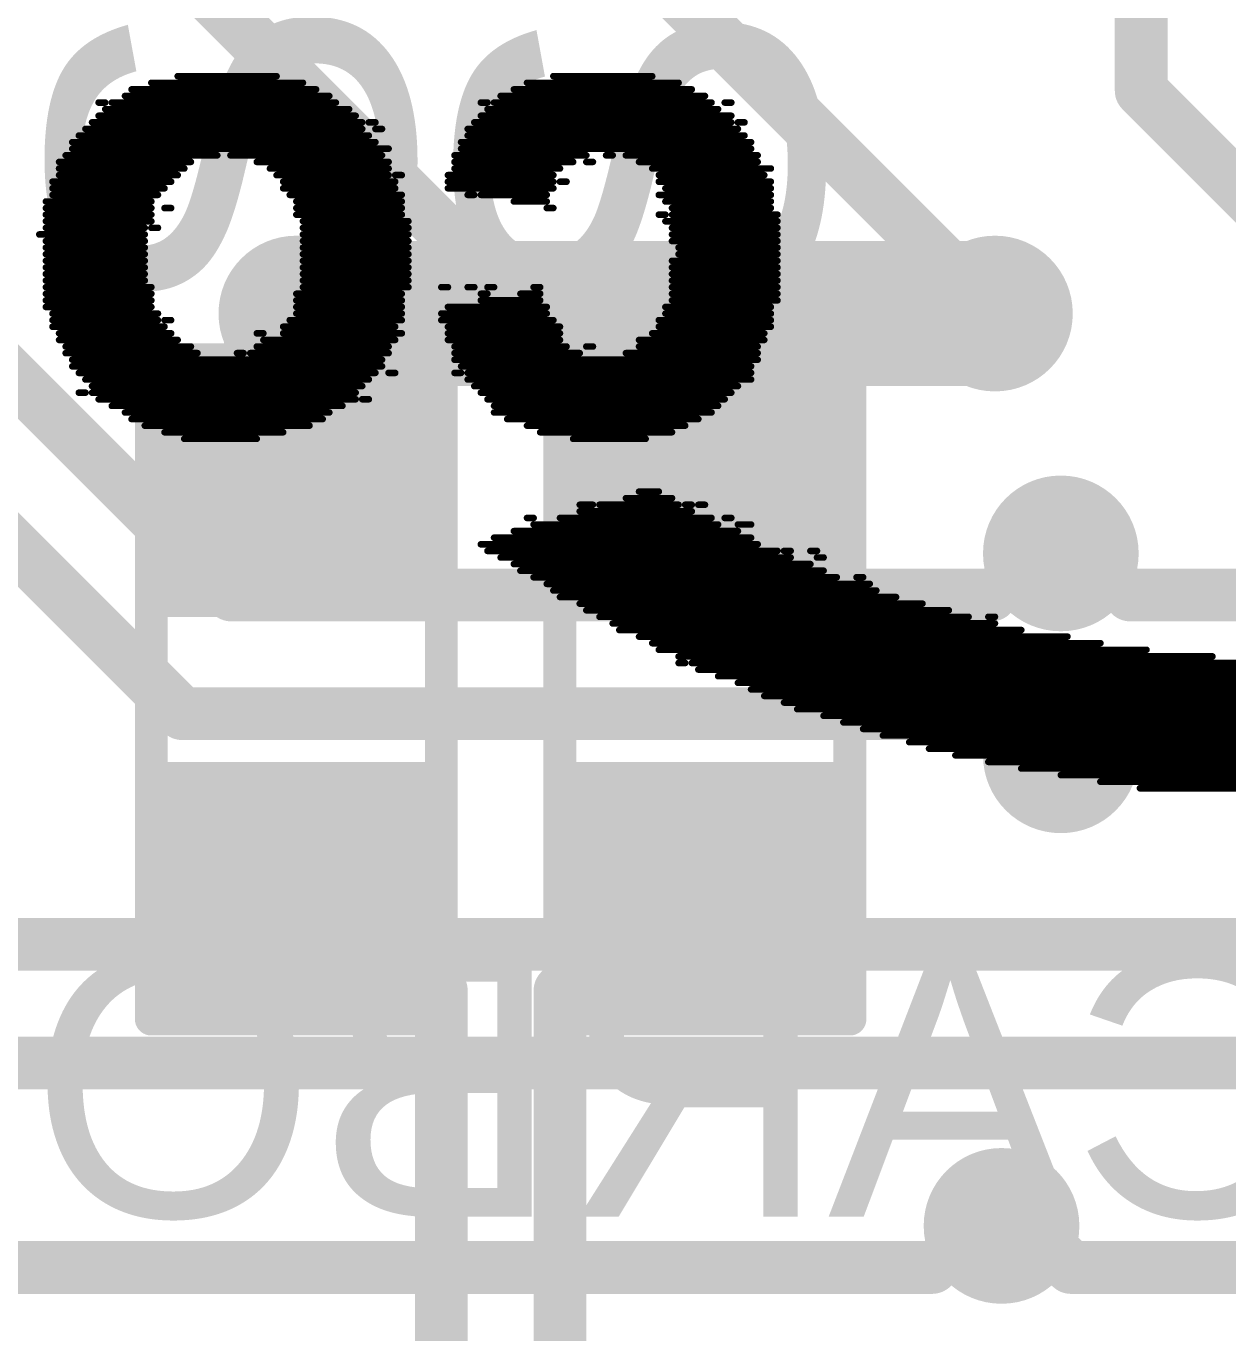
# Model space of a CAD drawing. Header units: millimetres. Extents: x -0.71 to 2.98, y -0.65 to 2.9.
# Drawn here: x 1.103 to 1.2853, y 0.9544 to 1.1526 of the extents above; entities that cross this region are included whole.
import ezdxf

# ---------------------------------------------------------------- set-up
doc = ezdxf.new("R2010")
doc.units = ezdxf.units.MM
doc.header["$MEASUREMENT"] = 0
for name, color, linetype in [('BottomLayer', 5, 'Continuous'), ('BottomOverlay', 54, 'Continuous'), ('BottomSolder', 6, 'Continuous'), ('Mechanical2', 216, 'Continuous'), ('TopLayer', 1, 'Continuous'), ('TopOverlay', 2, 'Continuous'), ('TopPaste', 8, 'Continuous'), ('TopSolder', 216, 'Continuous'), ('ViaHoleLayer', 16, 'Continuous')]:
    doc.layers.add(name, color=color, linetype=linetype)
doc.styles.add('Arial', font='', dxfattribs={"height": 0.2})
doc.styles.get('Arial').set_extended_font_data('Arial')

# ---------------------------------------------------------------- blocks, each defined once
blk = doc.blocks.new('SOLDER_BRIDGE_194')
at = {"layer": 'TopLayer'}
for points in [[(-0.045, -0.0175), (-0.045, 0.0175), (-0.015, 0.0175), (-0.015, -0.0175)], [(0.015, -0.0175), (0.015, 0.0175), (0.045, 0.0175), (0.045, -0.0175)]]:
    blk.add_hatch(color=1, dxfattribs=at).paths.add_polyline_path(points)
at = {"layer": 'TopPaste'}
for points in [[(-0.045, -0.0175), (-0.045, 0.0175), (-0.015, 0.0175), (-0.015, -0.0175)], [(0.015, -0.0175), (0.015, 0.0175), (0.045, 0.0175), (0.045, -0.0175)]]:
    blk.add_hatch(color=8, dxfattribs=at).paths.add_polyline_path(points)
at = {"layer": 'TopSolder'}
for points in [[(-0.049, -0.0215), (-0.049, 0.0215), (-0.011, 0.0215), (-0.011, -0.0215)], [(0.011, -0.0215), (0.011, 0.0215), (0.049, 0.0215), (0.049, -0.0215)]]:
    blk.add_hatch(color=216, dxfattribs=at).paths.add_polyline_path(points)
at = {"layer": 'TopOverlay', "const_width": 0.005}
for points in [[(-0.05, 0.022), (-0.05, -0.022)], [(-0.05, 0.022), (0.05, 0.022)], [(0.05, 0.022), (0.05, -0.022)], [(-0.05, -0.022), (0.05, -0.022)]]:
    blk.add_lwpolyline(points, dxfattribs=at)
at = {"layer": 'TopOverlay', "const_width": 0.0025}
for points in [[(-0.05125, 0.022, 1), (-0.04875, 0.022, 1)], [(-0.05125, 0.022, 1), (-0.04875, 0.022, 1)], [(0.04875, 0.022, 1), (0.05125, 0.022, 1)], [(0.04875, 0.022, 1), (0.05125, 0.022, 1)], [(-0.05125, -0.022, 1), (-0.04875, -0.022, 1)], [(-0.05125, -0.022, 1), (-0.04875, -0.022, 1)], [(0.04875, -0.022, 1), (0.05125, -0.022, 1)], [(0.04875, -0.022, 1), (0.05125, -0.022, 1)]]:
    blk.add_lwpolyline(points, format="xyb", close=True, dxfattribs=at)
blk = doc.blocks.new('SOLDER_BRIDGE_275')
at = {"layer": 'TopLayer'}
for points in [[(-0.045, -0.0175), (-0.045, 0.0175), (-0.015, 0.0175), (-0.015, -0.0175)], [(0.015, -0.0175), (0.015, 0.0175), (0.045, 0.0175), (0.045, -0.0175)]]:
    blk.add_hatch(color=1, dxfattribs=at).paths.add_polyline_path(points)
at = {"layer": 'TopPaste'}
for points in [[(-0.045, -0.0175), (-0.045, 0.0175), (-0.015, 0.0175), (-0.015, -0.0175)], [(0.015, -0.0175), (0.015, 0.0175), (0.045, 0.0175), (0.045, -0.0175)]]:
    blk.add_hatch(color=8, dxfattribs=at).paths.add_polyline_path(points)
at = {"layer": 'TopSolder'}
for points in [[(-0.049, -0.0215), (-0.049, 0.0215), (-0.011, 0.0215), (-0.011, -0.0215)], [(0.011, -0.0215), (0.011, 0.0215), (0.049, 0.0215), (0.049, -0.0215)]]:
    blk.add_hatch(color=216, dxfattribs=at).paths.add_polyline_path(points)
at = {"layer": 'TopOverlay', "const_width": 0.005}
for points in [[(-0.05, 0.022), (-0.05, -0.022)], [(-0.05, 0.022), (0.05, 0.022)], [(0.05, 0.022), (0.05, -0.022)], [(-0.05, -0.022), (0.05, -0.022)]]:
    blk.add_lwpolyline(points, dxfattribs=at)
at = {"layer": 'TopOverlay', "const_width": 0.0025}
for points in [[(-0.05125, 0.022, 1), (-0.04875, 0.022, 1)], [(-0.05125, 0.022, 1), (-0.04875, 0.022, 1)], [(0.04875, 0.022, 1), (0.05125, 0.022, 1)], [(0.04875, 0.022, 1), (0.05125, 0.022, 1)], [(-0.05125, -0.022, 1), (-0.04875, -0.022, 1)], [(-0.05125, -0.022, 1), (-0.04875, -0.022, 1)], [(0.04875, -0.022, 1), (0.05125, -0.022, 1)], [(0.04875, -0.022, 1), (0.05125, -0.022, 1)]]:
    blk.add_lwpolyline(points, format="xyb", close=True, dxfattribs=at)

msp = doc.modelspace()

# ---------------------------------------------------------------- hatches: boundary and pattern name
at = {"layer": 'BottomLayer'}
h = msp.add_hatch(color=5, dxfattribs=at)
edge = h.paths.add_edge_path()
edge.add_arc((1.144, 1.109), 0.01181, 0, 360)
h = msp.add_hatch(color=5, dxfattribs=at)
edge = h.paths.add_edge_path()
edge.add_arc((1.25, 1.109), 0.01181, 0, 360)
h = msp.add_hatch(color=5, dxfattribs=at)
edge = h.paths.add_edge_path()
edge.add_arc((1.26, 1.07262), 0.01181, 0, 360)
h = msp.add_hatch(color=5, dxfattribs=at)
edge = h.paths.add_edge_path()
edge.add_arc((1.26, 1.042), 0.01181, 0, 360)
h = msp.add_hatch(color=5, dxfattribs=at)
edge = h.paths.add_edge_path()
edge.add_arc((1.251, 0.97062), 0.01181, 0, 360)
at = {"layer": 'BottomSolder'}
h = msp.add_hatch(color=6, dxfattribs=at)
edge = h.paths.add_edge_path()
edge.add_arc((1.144, 1.109), 0.00791, 0, 360)
h = msp.add_hatch(color=6, dxfattribs=at)
edge = h.paths.add_edge_path()
edge.add_arc((1.25, 1.109), 0.00791, 0, 360)
h = msp.add_hatch(color=6, dxfattribs=at)
edge = h.paths.add_edge_path()
edge.add_arc((1.26, 1.07262), 0.00791, 0, 360)
h = msp.add_hatch(color=6, dxfattribs=at)
edge = h.paths.add_edge_path()
edge.add_arc((1.26, 1.042), 0.00791, 0, 360)
h = msp.add_hatch(color=6, dxfattribs=at)
edge = h.paths.add_edge_path()
edge.add_arc((1.251, 0.97062), 0.00791, 0, 360)
at = {"layer": 'TopLayer'}
h = msp.add_hatch(color=1, dxfattribs=at)
edge = h.paths.add_edge_path()
edge.add_arc((1.144, 1.109), 0.01181, 0, 360)
h = msp.add_hatch(color=1, dxfattribs=at)
edge = h.paths.add_edge_path()
edge.add_arc((1.25, 1.109), 0.01181, 0, 360)
h = msp.add_hatch(color=1, dxfattribs=at)
edge = h.paths.add_edge_path()
edge.add_arc((1.26, 1.07262), 0.01181, 0, 360)
h = msp.add_hatch(color=1, dxfattribs=at)
edge = h.paths.add_edge_path()
edge.add_arc((1.26, 1.042), 0.01181, 0, 360)
h = msp.add_hatch(color=1, dxfattribs=at)
edge = h.paths.add_edge_path()
edge.add_arc((1.251, 0.97062), 0.01181, 0, 360)
at = {"layer": 'TopSolder'}
h = msp.add_hatch(color=216, dxfattribs=at)
edge = h.paths.add_edge_path()
edge.add_arc((1.144, 1.109), 0.00791, 0, 360)
h = msp.add_hatch(color=216, dxfattribs=at)
edge = h.paths.add_edge_path()
edge.add_arc((1.25, 1.109), 0.00791, 0, 360)
h = msp.add_hatch(color=216, dxfattribs=at)
edge = h.paths.add_edge_path()
edge.add_arc((1.26, 1.07262), 0.00791, 0, 360)
h = msp.add_hatch(color=216, dxfattribs=at)
edge = h.paths.add_edge_path()
edge.add_arc((1.26, 1.042), 0.00791, 0, 360)
h = msp.add_hatch(color=216, dxfattribs=at)
edge = h.paths.add_edge_path()
edge.add_arc((1.251, 0.97062), 0.00791, 0, 360)
at = {"layer": 'ViaHoleLayer'}
h = msp.add_hatch(color=16, dxfattribs=at)
edge = h.paths.add_edge_path()
edge.add_arc((1.144, 1.109), 0.00591, 0, 360)
h = msp.add_hatch(color=16, dxfattribs=at)
edge = h.paths.add_edge_path()
edge.add_arc((1.25, 1.109), 0.00591, 0, 360)
h = msp.add_hatch(color=16, dxfattribs=at)
edge = h.paths.add_edge_path()
edge.add_arc((1.26, 1.07262), 0.00591, 0, 360)
h = msp.add_hatch(color=16, dxfattribs=at)
edge = h.paths.add_edge_path()
edge.add_arc((1.26, 1.042), 0.00591, 0, 360)
h = msp.add_hatch(color=16, dxfattribs=at)
edge = h.paths.add_edge_path()
edge.add_arc((1.251, 0.97062), 0.00591, 0, 360)

# ---------------------------------------------------------------- linework, layer by layer
at = {"layer": 'BottomLayer'}
for points, const_width in [([(1.00477, 1.19569), (1.13414, 1.06631)], 0.008), ([(0.99731, 1.17769), (1.12669, 1.04831)], 0.008), ([(1.144, 1.109), (1.25, 1.109)], 0.022), ([(1.13414, 1.06631), (1.24946, 1.06631)], 0.008), ([(1.12669, 1.04831), (1.24946, 1.04831)], 0.008), ([(0.89533, 1.01331), (1.30146, 1.01331)], 0.008), ([(0.90279, 0.99531), (1.30146, 0.99531)], 0.008), ([(0.96102, 0.96431), (1.24046, 0.96431)], 0.008)]:
    msp.add_lwpolyline(points, dxfattribs=dict(at, const_width=const_width))
for points, const_width in [([(1.1385, 1.109, 1), (1.1495, 1.109, 1)], 0.011), ([(1.2445, 1.109, 1), (1.2555, 1.109, 1)], 0.011), ([(1.13214, 1.06631, 1), (1.13614, 1.06631, 1)], 0.004), ([(1.13214, 1.06631, 1), (1.13614, 1.06631, 1)], 0.004), ([(1.24746, 1.06631, 1), (1.25146, 1.06631, 1)], 0.004), ([(1.12469, 1.04831, 1), (1.12869, 1.04831, 1)], 0.004), ([(1.12469, 1.04831, 1), (1.12869, 1.04831, 1)], 0.004), ([(1.24746, 1.04831, 1), (1.25146, 1.04831, 1)], 0.004), ([(1.23846, 0.96431, 1), (1.24246, 0.96431, 1)], 0.004)]:
    msp.add_lwpolyline(points, format="xyb", close=True, dxfattribs=dict(at, const_width=const_width))
at = {"layer": 'BottomOverlay', "const_width": 0.001}
for points in [[(1.122, 1.144), (1.145, 1.144)], [(1.126, 1.145), (1.141, 1.145)], [(1.179, 1.144), (1.202, 1.144)], [(1.183, 1.145), (1.198, 1.145)], [(1.118, 1.142), (1.149, 1.142)], [(1.119, 1.143), (1.147, 1.143)], [(1.175, 1.142), (1.206, 1.142)], [(1.177, 1.143), (1.204, 1.143)], [(1.114, 1.141), (1.115, 1.141)], [(1.115, 1.14), (1.152, 1.14)], [(1.116, 1.141), (1.15, 1.141)], [(1.172, 1.141), (1.173, 1.141)], [(1.173, 1.14), (1.208, 1.14)], [(1.174, 1.141), (1.207, 1.141)], [(1.209, 1.141), (1.21, 1.141)], [(1.113, 1.138), (1.154, 1.138)], [(1.114, 1.139), (1.153, 1.139)], [(1.155, 1.138), (1.156, 1.138)], [(1.171, 1.138), (1.21, 1.138)], [(1.172, 1.139), (1.21, 1.139)], [(1.211, 1.138), (1.212, 1.138)], [(1.111, 1.136), (1.155, 1.136)], [(1.112, 1.137), (1.154, 1.137)], [(1.156, 1.137), (1.157, 1.137)], [(1.17, 1.137), (1.211, 1.137)], [(1.17, 1.136), (1.212, 1.136)], [(1.11, 1.135), (1.156, 1.135)], [(1.11, 1.134), (1.158, 1.134)], [(1.169, 1.135), (1.213, 1.135)], [(1.169, 1.134), (1.213, 1.134)], [(1.108, 1.132), (1.128, 1.132)], [(1.109, 1.133), (1.132, 1.133)], [(1.134, 1.133), (1.157, 1.133)], [(1.138, 1.132), (1.158, 1.132)], [(1.168, 1.133), (1.188, 1.133)], [(1.168, 1.132), (1.186, 1.132)], [(1.188, 1.132), (1.189, 1.132)], [(1.191, 1.133), (1.192, 1.133)], [(1.194, 1.133), (1.214, 1.133)], [(1.196, 1.132), (1.214, 1.132)], [(1.108, 1.131), (1.127, 1.131)], [(1.108, 1.13), (1.126, 1.13)], [(1.14, 1.131), (1.158, 1.131)], [(1.141, 1.13), (1.158, 1.13)], [(1.159, 1.13), (1.16, 1.13)], [(1.167, 1.13), (1.183, 1.13)], [(1.168, 1.131), (1.184, 1.131)], [(1.198, 1.131), (1.216, 1.131)], [(1.199, 1.13), (1.215, 1.13)], [(1.107, 1.129), (1.125, 1.129)], [(1.107, 1.128), (1.124, 1.128)], [(1.142, 1.129), (1.159, 1.129)], [(1.142, 1.128), (1.159, 1.128)], [(1.167, 1.129), (1.183, 1.129)], [(1.167, 1.128), (1.183, 1.128)], [(1.184, 1.129), (1.185, 1.129)], [(1.199, 1.129), (1.216, 1.129)], [(1.2, 1.128), (1.216, 1.128)], [(1.106, 1.126), (1.122, 1.126)], [(1.107, 1.127), (1.123, 1.127)], [(1.143, 1.127), (1.16, 1.127)], [(1.144, 1.126), (1.16, 1.126)], [(1.17, 1.127), (1.171, 1.127)], [(1.172, 1.127), (1.182, 1.127)], [(1.177, 1.126), (1.182, 1.126)], [(1.199, 1.127), (1.216, 1.127)], [(1.2, 1.126), (1.216, 1.126)], [(1.106, 1.125), (1.122, 1.125)], [(1.106, 1.124), (1.122, 1.124)], [(1.124, 1.125), (1.125, 1.125)], [(1.144, 1.125), (1.16, 1.125)], [(1.144, 1.124), (1.16, 1.124)], [(1.182, 1.125), (1.183, 1.125)], [(1.199, 1.124), (1.2, 1.124)], [(1.201, 1.125), (1.216, 1.125)], [(1.201, 1.124), (1.217, 1.124)], [(1.106, 1.123), (1.122, 1.123)], [(1.106, 1.122), (1.121, 1.122)], [(1.122, 1.122), (1.123, 1.122)], [(1.145, 1.123), (1.161, 1.123)], [(1.145, 1.122), (1.161, 1.122)], [(1.2, 1.123), (1.217, 1.123)], [(1.201, 1.122), (1.217, 1.122)], [(1.105, 1.121), (1.121, 1.121)], [(1.106, 1.12), (1.121, 1.12)], [(1.145, 1.121), (1.161, 1.121)], [(1.145, 1.12), (1.161, 1.12)], [(1.201, 1.121), (1.217, 1.121)], [(1.201, 1.12), (1.217, 1.12)], [(1.106, 1.119), (1.121, 1.119)], [(1.106, 1.118), (1.121, 1.118)], [(1.145, 1.119), (1.161, 1.119)], [(1.145, 1.118), (1.161, 1.118)], [(1.202, 1.119), (1.217, 1.119)], [(1.202, 1.118), (1.217, 1.118)], [(1.106, 1.117), (1.121, 1.117)], [(1.106, 1.116), (1.121, 1.116)], [(1.145, 1.117), (1.161, 1.117)], [(1.145, 1.116), (1.161, 1.116)], [(1.201, 1.117), (1.217, 1.117)], [(1.201, 1.116), (1.217, 1.116)], [(1.106, 1.115), (1.121, 1.115)], [(1.106, 1.114), (1.121, 1.114)], [(1.145, 1.115), (1.161, 1.115)], [(1.145, 1.114), (1.161, 1.114)], [(1.201, 1.115), (1.217, 1.115)], [(1.201, 1.114), (1.217, 1.114)], [(1.106, 1.113), (1.122, 1.113)], [(1.106, 1.112), (1.122, 1.112)], [(1.144, 1.112), (1.16, 1.112)], [(1.145, 1.113), (1.161, 1.113)], [(1.166, 1.113), (1.167, 1.113)], [(1.17, 1.113), (1.171, 1.113)], [(1.172, 1.112), (1.173, 1.112)], [(1.173, 1.113), (1.174, 1.113)], [(1.178, 1.112), (1.181, 1.112)], [(1.18, 1.113), (1.181, 1.113)], [(1.201, 1.113), (1.217, 1.113)], [(1.201, 1.112), (1.217, 1.112)], [(1.106, 1.111), (1.122, 1.111)], [(1.106, 1.11), (1.122, 1.11)], [(1.144, 1.111), (1.16, 1.111)], [(1.144, 1.11), (1.16, 1.11)], [(1.167, 1.11), (1.182, 1.11)], [(1.172, 1.111), (1.181, 1.111)], [(1.2, 1.11), (1.216, 1.11)], [(1.201, 1.111), (1.217, 1.111)], [(1.107, 1.109), (1.123, 1.109)], [(1.107, 1.108), (1.123, 1.108)], [(1.124, 1.108), (1.125, 1.108)], [(1.143, 1.108), (1.16, 1.108)], [(1.144, 1.109), (1.16, 1.109)], [(1.166, 1.109), (1.182, 1.109)], [(1.166, 1.108), (1.183, 1.108)], [(1.199, 1.108), (1.216, 1.108)], [(1.2, 1.109), (1.216, 1.109)], [(1.107, 1.107), (1.124, 1.107)], [(1.108, 1.106), (1.125, 1.106)], [(1.138, 1.106), (1.139, 1.106)], [(1.142, 1.107), (1.159, 1.107)], [(1.142, 1.106), (1.16, 1.106)], [(1.167, 1.107), (1.184, 1.107)], [(1.167, 1.106), (1.184, 1.106)], [(1.198, 1.106), (1.215, 1.106)], [(1.199, 1.107), (1.216, 1.107)], [(1.108, 1.105), (1.126, 1.105)], [(1.109, 1.104), (1.128, 1.104)], [(1.138, 1.104), (1.158, 1.104)], [(1.139, 1.105), (1.159, 1.105)], [(1.167, 1.105), (1.184, 1.105)], [(1.168, 1.104), (1.185, 1.104)], [(1.188, 1.104), (1.189, 1.104)], [(1.196, 1.105), (1.215, 1.105)], [(1.196, 1.104), (1.214, 1.104)], [(1.109, 1.103), (1.129, 1.103)], [(1.11, 1.102), (1.157, 1.102)], [(1.135, 1.103), (1.136, 1.103)], [(1.137, 1.103), (1.158, 1.103)], [(1.168, 1.103), (1.187, 1.103)], [(1.168, 1.102), (1.214, 1.102)], [(1.194, 1.103), (1.214, 1.103)], [(1.11, 1.101), (1.157, 1.101)], [(1.111, 1.1), (1.156, 1.1)], [(1.158, 1.1), (1.159, 1.1)], [(1.168, 1.1), (1.169, 1.1)], [(1.169, 1.101), (1.213, 1.101)], [(1.17, 1.1), (1.213, 1.1)], [(1.112, 1.099), (1.155, 1.099)], [(1.113, 1.098), (1.154, 1.098)], [(1.17, 1.099), (1.213, 1.099)], [(1.171, 1.098), (1.211, 1.098)], [(1.111, 1.097), (1.112, 1.097)], [(1.113, 1.097), (1.153, 1.097)], [(1.114, 1.096), (1.153, 1.096)], [(1.154, 1.096), (1.155, 1.096)], [(1.172, 1.097), (1.21, 1.097)], [(1.173, 1.096), (1.209, 1.096)], [(1.116, 1.095), (1.151, 1.095)], [(1.118, 1.094), (1.149, 1.094)], [(1.174, 1.095), (1.208, 1.095)], [(1.174, 1.094), (1.207, 1.094)], [(1.119, 1.093), (1.148, 1.093)], [(1.121, 1.092), (1.146, 1.092)], [(1.176, 1.093), (1.205, 1.093)], [(1.179, 1.092), (1.203, 1.092)], [(1.124, 1.091), (1.142, 1.091)], [(1.127, 1.09), (1.138, 1.09)], [(1.181, 1.091), (1.201, 1.091)], [(1.186, 1.09), (1.197, 1.09)], [(1.196, 1.082), (1.199, 1.082)], [(1.187, 1.08), (1.189, 1.08)], [(1.19, 1.08), (1.202, 1.08)], [(1.194, 1.081), (1.201, 1.081)], [(1.203, 1.08), (1.204, 1.08)], [(1.205, 1.08), (1.206, 1.08)], [(1.179, 1.078), (1.18, 1.078)], [(1.184, 1.078), (1.207, 1.078)], [(1.187, 1.079), (1.204, 1.079)], [(1.209, 1.078), (1.21, 1.078)], [(1.177, 1.076), (1.211, 1.076)], [(1.18, 1.077), (1.208, 1.077)], [(1.211, 1.077), (1.213, 1.077)], [(1.172, 1.074), (1.214, 1.074)], [(1.174, 1.075), (1.213, 1.075)], [(1.173, 1.073), (1.217, 1.073)], [(1.175, 1.072), (1.219, 1.072)], [(1.218, 1.073), (1.219, 1.073)], [(1.222, 1.073), (1.223, 1.073)], [(1.223, 1.072), (1.224, 1.072)], [(1.177, 1.071), (1.222, 1.071)], [(1.178, 1.07), (1.224, 1.07)], [(1.18, 1.069), (1.226, 1.069)], [(1.182, 1.068), (1.231, 1.068)], [(1.229, 1.069), (1.23, 1.069)], [(1.183, 1.067), (1.232, 1.067)], [(1.184, 1.066), (1.235, 1.066)], [(1.187, 1.065), (1.239, 1.065)], [(1.188, 1.064), (1.243, 1.064)], [(1.19, 1.063), (1.246, 1.063)], [(1.192, 1.062), (1.25, 1.062)], [(1.249, 1.063), (1.25, 1.063)], [(1.193, 1.061), (1.254, 1.061)], [(1.196, 1.06), (1.261, 1.06)], [(1.198, 1.059), (1.266, 1.059)], [(1.199, 1.058), (1.273, 1.058)], [(1.202, 1.057), (1.283, 1.057)], [(1.202, 1.056), (1.203, 1.056)], [(1.204, 1.056), (1.393, 1.056)], [(1.205, 1.055), (1.391, 1.055)], [(1.208, 1.054), (1.389, 1.054)], [(1.211, 1.053), (1.387, 1.053)], [(1.213, 1.052), (1.384, 1.052)], [(1.215, 1.051), (1.381, 1.051)], [(1.218, 1.05), (1.379, 1.05)], [(1.22, 1.049), (1.376, 1.049)], [(1.224, 1.048), (1.373, 1.048)], [(1.227, 1.047), (1.37, 1.047)], [(1.23, 1.046), (1.367, 1.046)], [(1.233, 1.045), (1.364, 1.045)], [(1.237, 1.044), (1.36, 1.044)], [(1.24, 1.043), (1.357, 1.043)], [(1.244, 1.042), (1.353, 1.042)], [(1.249, 1.041), (1.349, 1.041)], [(1.254, 1.04), (1.343, 1.04)], [(1.26, 1.039), (1.337, 1.039)], [(1.266, 1.038), (1.331, 1.038)], [(1.272, 1.037), (1.324, 1.037)]]:
    msp.add_lwpolyline(points, dxfattribs=at)
at = {"layer": 'BottomOverlay', "const_width": 0.0005}
for points in [[(1.12175, 1.144, 1), (1.12225, 1.144, 1)], [(1.12575, 1.145, 1), (1.12625, 1.145, 1)], [(1.14075, 1.145, 1), (1.14125, 1.145, 1)], [(1.14475, 1.144, 1), (1.14525, 1.144, 1)], [(1.17875, 1.144, 1), (1.17925, 1.144, 1)], [(1.18275, 1.145, 1), (1.18325, 1.145, 1)], [(1.19775, 1.145, 1), (1.19825, 1.145, 1)], [(1.20175, 1.144, 1), (1.20225, 1.144, 1)], [(1.11775, 1.142, 1), (1.11825, 1.142, 1)], [(1.11875, 1.143, 1), (1.11925, 1.143, 1)], [(1.14675, 1.143, 1), (1.14725, 1.143, 1)], [(1.14875, 1.142, 1), (1.14925, 1.142, 1)], [(1.17475, 1.142, 1), (1.17525, 1.142, 1)], [(1.17675, 1.143, 1), (1.17725, 1.143, 1)], [(1.20375, 1.143, 1), (1.20425, 1.143, 1)], [(1.20575, 1.142, 1), (1.20625, 1.142, 1)], [(1.11375, 1.141, 1), (1.11425, 1.141, 1)], [(1.11475, 1.141, 1), (1.11525, 1.141, 1)], [(1.11475, 1.14, 1), (1.11525, 1.14, 1)], [(1.11575, 1.141, 1), (1.11625, 1.141, 1)], [(1.14975, 1.141, 1), (1.15025, 1.141, 1)], [(1.15175, 1.14, 1), (1.15225, 1.14, 1)], [(1.17175, 1.141, 1), (1.17225, 1.141, 1)], [(1.17275, 1.141, 1), (1.17325, 1.141, 1)], [(1.17275, 1.14, 1), (1.17325, 1.14, 1)], [(1.17375, 1.141, 1), (1.17425, 1.141, 1)], [(1.20675, 1.141, 1), (1.20725, 1.141, 1)], [(1.20775, 1.14, 1), (1.20825, 1.14, 1)], [(1.20875, 1.141, 1), (1.20925, 1.141, 1)], [(1.20975, 1.141, 1), (1.21025, 1.141, 1)], [(1.11275, 1.138, 1), (1.11325, 1.138, 1)], [(1.11375, 1.139, 1), (1.11425, 1.139, 1)], [(1.15275, 1.139, 1), (1.15325, 1.139, 1)], [(1.15375, 1.138, 1), (1.15425, 1.138, 1)], [(1.15475, 1.138, 1), (1.15525, 1.138, 1)], [(1.15575, 1.138, 1), (1.15625, 1.138, 1)], [(1.17075, 1.138, 1), (1.17125, 1.138, 1)], [(1.17175, 1.139, 1), (1.17225, 1.139, 1)], [(1.20975, 1.139, 1), (1.21025, 1.139, 1)], [(1.20975, 1.138, 1), (1.21025, 1.138, 1)], [(1.21075, 1.138, 1), (1.21125, 1.138, 1)], [(1.21175, 1.138, 1), (1.21225, 1.138, 1)], [(1.11075, 1.136, 1), (1.11125, 1.136, 1)], [(1.11175, 1.137, 1), (1.11225, 1.137, 1)], [(1.15375, 1.137, 1), (1.15425, 1.137, 1)], [(1.15475, 1.136, 1), (1.15525, 1.136, 1)], [(1.15575, 1.137, 1), (1.15625, 1.137, 1)], [(1.15675, 1.137, 1), (1.15725, 1.137, 1)], [(1.16975, 1.137, 1), (1.17025, 1.137, 1)], [(1.16975, 1.136, 1), (1.17025, 1.136, 1)], [(1.21075, 1.137, 1), (1.21125, 1.137, 1)], [(1.21175, 1.136, 1), (1.21225, 1.136, 1)], [(1.10975, 1.135, 1), (1.11025, 1.135, 1)], [(1.10975, 1.134, 1), (1.11025, 1.134, 1)], [(1.15575, 1.135, 1), (1.15625, 1.135, 1)], [(1.15775, 1.134, 1), (1.15825, 1.134, 1)], [(1.16875, 1.135, 1), (1.16925, 1.135, 1)], [(1.16875, 1.134, 1), (1.16925, 1.134, 1)], [(1.21275, 1.135, 1), (1.21325, 1.135, 1)], [(1.21275, 1.134, 1), (1.21325, 1.134, 1)], [(1.10775, 1.132, 1), (1.10825, 1.132, 1)], [(1.10875, 1.133, 1), (1.10925, 1.133, 1)], [(1.12775, 1.132, 1), (1.12825, 1.132, 1)], [(1.13175, 1.133, 1), (1.13225, 1.133, 1)], [(1.13375, 1.133, 1), (1.13425, 1.133, 1)], [(1.13775, 1.132, 1), (1.13825, 1.132, 1)], [(1.15675, 1.133, 1), (1.15725, 1.133, 1)], [(1.15775, 1.132, 1), (1.15825, 1.132, 1)], [(1.16775, 1.133, 1), (1.16825, 1.133, 1)], [(1.16775, 1.132, 1), (1.16825, 1.132, 1)], [(1.18575, 1.132, 1), (1.18625, 1.132, 1)], [(1.18775, 1.133, 1), (1.18825, 1.133, 1)], [(1.18775, 1.132, 1), (1.18825, 1.132, 1)], [(1.18875, 1.132, 1), (1.18925, 1.132, 1)], [(1.19075, 1.133, 1), (1.19125, 1.133, 1)], [(1.19175, 1.133, 1), (1.19225, 1.133, 1)], [(1.19375, 1.133, 1), (1.19425, 1.133, 1)], [(1.19575, 1.132, 1), (1.19625, 1.132, 1)], [(1.21375, 1.133, 1), (1.21425, 1.133, 1)], [(1.21375, 1.132, 1), (1.21425, 1.132, 1)], [(1.10775, 1.131, 1), (1.10825, 1.131, 1)], [(1.10775, 1.13, 1), (1.10825, 1.13, 1)], [(1.12575, 1.13, 1), (1.12625, 1.13, 1)], [(1.12675, 1.131, 1), (1.12725, 1.131, 1)], [(1.13975, 1.131, 1), (1.14025, 1.131, 1)], [(1.14075, 1.13, 1), (1.14125, 1.13, 1)], [(1.15775, 1.131, 1), (1.15825, 1.131, 1)], [(1.15775, 1.13, 1), (1.15825, 1.13, 1)], [(1.15875, 1.13, 1), (1.15925, 1.13, 1)], [(1.15975, 1.13, 1), (1.16025, 1.13, 1)], [(1.16675, 1.13, 1), (1.16725, 1.13, 1)], [(1.16775, 1.131, 1), (1.16825, 1.131, 1)], [(1.18275, 1.13, 1), (1.18325, 1.13, 1)], [(1.18375, 1.131, 1), (1.18425, 1.131, 1)], [(1.19775, 1.131, 1), (1.19825, 1.131, 1)], [(1.19875, 1.13, 1), (1.19925, 1.13, 1)], [(1.21475, 1.13, 1), (1.21525, 1.13, 1)], [(1.21575, 1.131, 1), (1.21625, 1.131, 1)], [(1.10675, 1.129, 1), (1.10725, 1.129, 1)], [(1.10675, 1.128, 1), (1.10725, 1.128, 1)], [(1.12375, 1.128, 1), (1.12425, 1.128, 1)], [(1.12475, 1.129, 1), (1.12525, 1.129, 1)], [(1.14175, 1.129, 1), (1.14225, 1.129, 1)], [(1.14175, 1.128, 1), (1.14225, 1.128, 1)], [(1.15875, 1.129, 1), (1.15925, 1.129, 1)], [(1.15875, 1.128, 1), (1.15925, 1.128, 1)], [(1.16675, 1.129, 1), (1.16725, 1.129, 1)], [(1.16675, 1.128, 1), (1.16725, 1.128, 1)], [(1.18275, 1.129, 1), (1.18325, 1.129, 1)], [(1.18275, 1.128, 1), (1.18325, 1.128, 1)], [(1.18375, 1.129, 1), (1.18425, 1.129, 1)], [(1.18475, 1.129, 1), (1.18525, 1.129, 1)], [(1.19875, 1.129, 1), (1.19925, 1.129, 1)], [(1.19975, 1.128, 1), (1.20025, 1.128, 1)], [(1.21575, 1.129, 1), (1.21625, 1.129, 1)], [(1.21575, 1.128, 1), (1.21625, 1.128, 1)], [(1.10575, 1.126, 1), (1.10625, 1.126, 1)], [(1.10675, 1.127, 1), (1.10725, 1.127, 1)], [(1.12175, 1.126, 1), (1.12225, 1.126, 1)], [(1.12275, 1.127, 1), (1.12325, 1.127, 1)], [(1.14275, 1.127, 1), (1.14325, 1.127, 1)], [(1.14375, 1.126, 1), (1.14425, 1.126, 1)], [(1.15975, 1.127, 1), (1.16025, 1.127, 1)], [(1.15975, 1.126, 1), (1.16025, 1.126, 1)], [(1.16975, 1.127, 1), (1.17025, 1.127, 1)], [(1.17075, 1.127, 1), (1.17125, 1.127, 1)], [(1.17175, 1.127, 1), (1.17225, 1.127, 1)], [(1.17675, 1.126, 1), (1.17725, 1.126, 1)], [(1.18175, 1.127, 1), (1.18225, 1.127, 1)], [(1.18175, 1.126, 1), (1.18225, 1.126, 1)], [(1.19875, 1.127, 1), (1.19925, 1.127, 1)], [(1.19975, 1.126, 1), (1.20025, 1.126, 1)], [(1.21575, 1.127, 1), (1.21625, 1.127, 1)], [(1.21575, 1.126, 1), (1.21625, 1.126, 1)], [(1.10575, 1.125, 1), (1.10625, 1.125, 1)], [(1.10575, 1.124, 1), (1.10625, 1.124, 1)], [(1.12175, 1.125, 1), (1.12225, 1.125, 1)], [(1.12175, 1.124, 1), (1.12225, 1.124, 1)], [(1.12375, 1.125, 1), (1.12425, 1.125, 1)], [(1.12475, 1.125, 1), (1.12525, 1.125, 1)], [(1.14375, 1.125, 1), (1.14425, 1.125, 1)], [(1.14375, 1.124, 1), (1.14425, 1.124, 1)], [(1.15975, 1.125, 1), (1.16025, 1.125, 1)], [(1.15975, 1.124, 1), (1.16025, 1.124, 1)], [(1.18175, 1.125, 1), (1.18225, 1.125, 1)], [(1.18275, 1.125, 1), (1.18325, 1.125, 1)], [(1.19875, 1.124, 1), (1.19925, 1.124, 1)], [(1.19975, 1.124, 1), (1.20025, 1.124, 1)], [(1.20075, 1.125, 1), (1.20125, 1.125, 1)], [(1.20075, 1.124, 1), (1.20125, 1.124, 1)], [(1.21575, 1.125, 1), (1.21625, 1.125, 1)], [(1.21675, 1.124, 1), (1.21725, 1.124, 1)], [(1.10575, 1.123, 1), (1.10625, 1.123, 1)], [(1.10575, 1.122, 1), (1.10625, 1.122, 1)], [(1.12075, 1.122, 1), (1.12125, 1.122, 1)], [(1.12175, 1.123, 1), (1.12225, 1.123, 1)], [(1.12175, 1.122, 1), (1.12225, 1.122, 1)], [(1.12275, 1.122, 1), (1.12325, 1.122, 1)], [(1.14475, 1.123, 1), (1.14525, 1.123, 1)], [(1.14475, 1.122, 1), (1.14525, 1.122, 1)], [(1.16075, 1.123, 1), (1.16125, 1.123, 1)], [(1.16075, 1.122, 1), (1.16125, 1.122, 1)], [(1.19975, 1.123, 1), (1.20025, 1.123, 1)], [(1.20075, 1.122, 1), (1.20125, 1.122, 1)], [(1.21675, 1.123, 1), (1.21725, 1.123, 1)], [(1.21675, 1.122, 1), (1.21725, 1.122, 1)], [(1.10475, 1.121, 1), (1.10525, 1.121, 1)], [(1.10575, 1.12, 1), (1.10625, 1.12, 1)], [(1.12075, 1.121, 1), (1.12125, 1.121, 1)], [(1.12075, 1.12, 1), (1.12125, 1.12, 1)], [(1.14475, 1.121, 1), (1.14525, 1.121, 1)], [(1.14475, 1.12, 1), (1.14525, 1.12, 1)], [(1.16075, 1.121, 1), (1.16125, 1.121, 1)], [(1.16075, 1.12, 1), (1.16125, 1.12, 1)], [(1.20075, 1.121, 1), (1.20125, 1.121, 1)], [(1.20075, 1.12, 1), (1.20125, 1.12, 1)], [(1.21675, 1.121, 1), (1.21725, 1.121, 1)], [(1.21675, 1.12, 1), (1.21725, 1.12, 1)], [(1.10575, 1.119, 1), (1.10625, 1.119, 1)], [(1.10575, 1.118, 1), (1.10625, 1.118, 1)], [(1.12075, 1.119, 1), (1.12125, 1.119, 1)], [(1.12075, 1.118, 1), (1.12125, 1.118, 1)], [(1.14475, 1.119, 1), (1.14525, 1.119, 1)], [(1.14475, 1.118, 1), (1.14525, 1.118, 1)], [(1.16075, 1.119, 1), (1.16125, 1.119, 1)], [(1.16075, 1.118, 1), (1.16125, 1.118, 1)], [(1.20175, 1.119, 1), (1.20225, 1.119, 1)], [(1.20175, 1.118, 1), (1.20225, 1.118, 1)], [(1.21675, 1.119, 1), (1.21725, 1.119, 1)], [(1.21675, 1.118, 1), (1.21725, 1.118, 1)], [(1.10575, 1.117, 1), (1.10625, 1.117, 1)], [(1.10575, 1.116, 1), (1.10625, 1.116, 1)], [(1.12075, 1.117, 1), (1.12125, 1.117, 1)], [(1.12075, 1.116, 1), (1.12125, 1.116, 1)], [(1.14475, 1.117, 1), (1.14525, 1.117, 1)], [(1.14475, 1.116, 1), (1.14525, 1.116, 1)], [(1.16075, 1.117, 1), (1.16125, 1.117, 1)], [(1.16075, 1.116, 1), (1.16125, 1.116, 1)], [(1.20075, 1.117, 1), (1.20125, 1.117, 1)], [(1.20075, 1.116, 1), (1.20125, 1.116, 1)], [(1.21675, 1.117, 1), (1.21725, 1.117, 1)], [(1.21675, 1.116, 1), (1.21725, 1.116, 1)], [(1.10575, 1.115, 1), (1.10625, 1.115, 1)], [(1.10575, 1.114, 1), (1.10625, 1.114, 1)], [(1.12075, 1.115, 1), (1.12125, 1.115, 1)], [(1.12075, 1.114, 1), (1.12125, 1.114, 1)], [(1.14475, 1.115, 1), (1.14525, 1.115, 1)], [(1.14475, 1.114, 1), (1.14525, 1.114, 1)], [(1.16075, 1.115, 1), (1.16125, 1.115, 1)], [(1.16075, 1.114, 1), (1.16125, 1.114, 1)], [(1.20075, 1.115, 1), (1.20125, 1.115, 1)], [(1.20075, 1.114, 1), (1.20125, 1.114, 1)], [(1.21675, 1.115, 1), (1.21725, 1.115, 1)], [(1.21675, 1.114, 1), (1.21725, 1.114, 1)], [(1.10575, 1.113, 1), (1.10625, 1.113, 1)], [(1.10575, 1.112, 1), (1.10625, 1.112, 1)], [(1.12175, 1.113, 1), (1.12225, 1.113, 1)], [(1.12175, 1.112, 1), (1.12225, 1.112, 1)], [(1.14375, 1.112, 1), (1.14425, 1.112, 1)], [(1.14475, 1.113, 1), (1.14525, 1.113, 1)], [(1.15975, 1.112, 1), (1.16025, 1.112, 1)], [(1.16075, 1.113, 1), (1.16125, 1.113, 1)], [(1.16575, 1.113, 1), (1.16625, 1.113, 1)], [(1.16675, 1.113, 1), (1.16725, 1.113, 1)], [(1.16975, 1.113, 1), (1.17025, 1.113, 1)], [(1.17075, 1.113, 1), (1.17125, 1.113, 1)], [(1.17175, 1.112, 1), (1.17225, 1.112, 1)], [(1.17275, 1.113, 1), (1.17325, 1.113, 1)], [(1.17275, 1.112, 1), (1.17325, 1.112, 1)], [(1.17375, 1.113, 1), (1.17425, 1.113, 1)], [(1.17775, 1.112, 1), (1.17825, 1.112, 1)], [(1.17975, 1.113, 1), (1.18025, 1.113, 1)], [(1.18075, 1.113, 1), (1.18125, 1.113, 1)], [(1.18075, 1.112, 1), (1.18125, 1.112, 1)], [(1.20075, 1.113, 1), (1.20125, 1.113, 1)], [(1.20075, 1.112, 1), (1.20125, 1.112, 1)], [(1.21675, 1.113, 1), (1.21725, 1.113, 1)], [(1.21675, 1.112, 1), (1.21725, 1.112, 1)], [(1.10575, 1.111, 1), (1.10625, 1.111, 1)], [(1.10575, 1.11, 1), (1.10625, 1.11, 1)], [(1.12175, 1.111, 1), (1.12225, 1.111, 1)], [(1.12175, 1.11, 1), (1.12225, 1.11, 1)], [(1.14375, 1.111, 1), (1.14425, 1.111, 1)], [(1.14375, 1.11, 1), (1.14425, 1.11, 1)], [(1.15975, 1.111, 1), (1.16025, 1.111, 1)], [(1.15975, 1.11, 1), (1.16025, 1.11, 1)], [(1.16675, 1.11, 1), (1.16725, 1.11, 1)], [(1.17175, 1.111, 1), (1.17225, 1.111, 1)], [(1.18075, 1.111, 1), (1.18125, 1.111, 1)], [(1.18175, 1.11, 1), (1.18225, 1.11, 1)], [(1.19975, 1.11, 1), (1.20025, 1.11, 1)], [(1.20075, 1.111, 1), (1.20125, 1.111, 1)], [(1.21575, 1.11, 1), (1.21625, 1.11, 1)], [(1.21675, 1.111, 1), (1.21725, 1.111, 1)], [(1.10675, 1.109, 1), (1.10725, 1.109, 1)], [(1.10675, 1.108, 1), (1.10725, 1.108, 1)], [(1.12275, 1.109, 1), (1.12325, 1.109, 1)], [(1.12275, 1.108, 1), (1.12325, 1.108, 1)], [(1.12375, 1.108, 1), (1.12425, 1.108, 1)], [(1.12475, 1.108, 1), (1.12525, 1.108, 1)], [(1.14275, 1.108, 1), (1.14325, 1.108, 1)], [(1.14375, 1.109, 1), (1.14425, 1.109, 1)], [(1.15975, 1.109, 1), (1.16025, 1.109, 1)], [(1.15975, 1.108, 1), (1.16025, 1.108, 1)], [(1.16575, 1.109, 1), (1.16625, 1.109, 1)], [(1.16575, 1.108, 1), (1.16625, 1.108, 1)], [(1.18175, 1.109, 1), (1.18225, 1.109, 1)], [(1.18275, 1.108, 1), (1.18325, 1.108, 1)], [(1.19875, 1.108, 1), (1.19925, 1.108, 1)], [(1.19975, 1.109, 1), (1.20025, 1.109, 1)], [(1.21575, 1.109, 1), (1.21625, 1.109, 1)], [(1.21575, 1.108, 1), (1.21625, 1.108, 1)], [(1.10675, 1.107, 1), (1.10725, 1.107, 1)], [(1.10775, 1.106, 1), (1.10825, 1.106, 1)], [(1.12375, 1.107, 1), (1.12425, 1.107, 1)], [(1.12475, 1.106, 1), (1.12525, 1.106, 1)], [(1.13775, 1.106, 1), (1.13825, 1.106, 1)], [(1.13875, 1.106, 1), (1.13925, 1.106, 1)], [(1.14175, 1.107, 1), (1.14225, 1.107, 1)], [(1.14175, 1.106, 1), (1.14225, 1.106, 1)], [(1.15875, 1.107, 1), (1.15925, 1.107, 1)], [(1.15975, 1.106, 1), (1.16025, 1.106, 1)], [(1.16675, 1.107, 1), (1.16725, 1.107, 1)], [(1.16675, 1.106, 1), (1.16725, 1.106, 1)], [(1.18375, 1.107, 1), (1.18425, 1.107, 1)], [(1.18375, 1.106, 1), (1.18425, 1.106, 1)], [(1.19775, 1.106, 1), (1.19825, 1.106, 1)], [(1.19875, 1.107, 1), (1.19925, 1.107, 1)], [(1.21475, 1.106, 1), (1.21525, 1.106, 1)], [(1.21575, 1.107, 1), (1.21625, 1.107, 1)], [(1.10775, 1.105, 1), (1.10825, 1.105, 1)], [(1.10875, 1.104, 1), (1.10925, 1.104, 1)], [(1.12575, 1.105, 1), (1.12625, 1.105, 1)], [(1.12775, 1.104, 1), (1.12825, 1.104, 1)], [(1.13775, 1.104, 1), (1.13825, 1.104, 1)], [(1.13875, 1.105, 1), (1.13925, 1.105, 1)], [(1.15775, 1.104, 1), (1.15825, 1.104, 1)], [(1.15875, 1.105, 1), (1.15925, 1.105, 1)], [(1.16675, 1.105, 1), (1.16725, 1.105, 1)], [(1.16775, 1.104, 1), (1.16825, 1.104, 1)], [(1.18375, 1.105, 1), (1.18425, 1.105, 1)], [(1.18475, 1.104, 1), (1.18525, 1.104, 1)], [(1.18775, 1.104, 1), (1.18825, 1.104, 1)], [(1.18875, 1.104, 1), (1.18925, 1.104, 1)], [(1.19575, 1.105, 1), (1.19625, 1.105, 1)], [(1.19575, 1.104, 1), (1.19625, 1.104, 1)], [(1.21375, 1.104, 1), (1.21425, 1.104, 1)], [(1.21475, 1.105, 1), (1.21525, 1.105, 1)], [(1.10875, 1.103, 1), (1.10925, 1.103, 1)], [(1.10975, 1.102, 1), (1.11025, 1.102, 1)], [(1.12875, 1.103, 1), (1.12925, 1.103, 1)], [(1.13475, 1.103, 1), (1.13525, 1.103, 1)], [(1.13575, 1.103, 1), (1.13625, 1.103, 1)], [(1.13675, 1.103, 1), (1.13725, 1.103, 1)], [(1.15675, 1.102, 1), (1.15725, 1.102, 1)], [(1.15775, 1.103, 1), (1.15825, 1.103, 1)], [(1.16775, 1.103, 1), (1.16825, 1.103, 1)], [(1.16775, 1.102, 1), (1.16825, 1.102, 1)], [(1.18675, 1.103, 1), (1.18725, 1.103, 1)], [(1.19375, 1.103, 1), (1.19425, 1.103, 1)], [(1.21375, 1.103, 1), (1.21425, 1.103, 1)], [(1.21375, 1.102, 1), (1.21425, 1.102, 1)], [(1.10975, 1.101, 1), (1.11025, 1.101, 1)], [(1.11075, 1.1, 1), (1.11125, 1.1, 1)], [(1.15575, 1.1, 1), (1.15625, 1.1, 1)], [(1.15675, 1.101, 1), (1.15725, 1.101, 1)], [(1.15775, 1.1, 1), (1.15825, 1.1, 1)], [(1.15875, 1.1, 1), (1.15925, 1.1, 1)], [(1.16775, 1.1, 1), (1.16825, 1.1, 1)], [(1.16875, 1.101, 1), (1.16925, 1.101, 1)], [(1.16875, 1.1, 1), (1.16925, 1.1, 1)], [(1.16975, 1.1, 1), (1.17025, 1.1, 1)], [(1.21275, 1.101, 1), (1.21325, 1.101, 1)], [(1.21275, 1.1, 1), (1.21325, 1.1, 1)], [(1.11175, 1.099, 1), (1.11225, 1.099, 1)], [(1.11275, 1.098, 1), (1.11325, 1.098, 1)], [(1.15375, 1.098, 1), (1.15425, 1.098, 1)], [(1.15475, 1.099, 1), (1.15525, 1.099, 1)], [(1.16975, 1.099, 1), (1.17025, 1.099, 1)], [(1.17075, 1.098, 1), (1.17125, 1.098, 1)], [(1.21075, 1.098, 1), (1.21125, 1.098, 1)], [(1.21275, 1.099, 1), (1.21325, 1.099, 1)], [(1.11075, 1.097, 1), (1.11125, 1.097, 1)], [(1.11175, 1.097, 1), (1.11225, 1.097, 1)], [(1.11275, 1.097, 1), (1.11325, 1.097, 1)], [(1.11375, 1.096, 1), (1.11425, 1.096, 1)], [(1.15275, 1.097, 1), (1.15325, 1.097, 1)], [(1.15275, 1.096, 1), (1.15325, 1.096, 1)], [(1.15375, 1.096, 1), (1.15425, 1.096, 1)], [(1.15475, 1.096, 1), (1.15525, 1.096, 1)], [(1.17175, 1.097, 1), (1.17225, 1.097, 1)], [(1.17275, 1.096, 1), (1.17325, 1.096, 1)], [(1.20875, 1.096, 1), (1.20925, 1.096, 1)], [(1.20975, 1.097, 1), (1.21025, 1.097, 1)], [(1.11575, 1.095, 1), (1.11625, 1.095, 1)], [(1.11775, 1.094, 1), (1.11825, 1.094, 1)], [(1.14875, 1.094, 1), (1.14925, 1.094, 1)], [(1.15075, 1.095, 1), (1.15125, 1.095, 1)], [(1.17375, 1.095, 1), (1.17425, 1.095, 1)], [(1.17375, 1.094, 1), (1.17425, 1.094, 1)], [(1.20675, 1.094, 1), (1.20725, 1.094, 1)], [(1.20775, 1.095, 1), (1.20825, 1.095, 1)], [(1.11875, 1.093, 1), (1.11925, 1.093, 1)], [(1.12075, 1.092, 1), (1.12125, 1.092, 1)], [(1.14575, 1.092, 1), (1.14625, 1.092, 1)], [(1.14775, 1.093, 1), (1.14825, 1.093, 1)], [(1.17575, 1.093, 1), (1.17625, 1.093, 1)], [(1.17875, 1.092, 1), (1.17925, 1.092, 1)], [(1.20275, 1.092, 1), (1.20325, 1.092, 1)], [(1.20475, 1.093, 1), (1.20525, 1.093, 1)], [(1.12375, 1.091, 1), (1.12425, 1.091, 1)], [(1.12675, 1.09, 1), (1.12725, 1.09, 1)], [(1.13775, 1.09, 1), (1.13825, 1.09, 1)], [(1.14175, 1.091, 1), (1.14225, 1.091, 1)], [(1.18075, 1.091, 1), (1.18125, 1.091, 1)], [(1.18575, 1.09, 1), (1.18625, 1.09, 1)], [(1.19675, 1.09, 1), (1.19725, 1.09, 1)], [(1.20075, 1.091, 1), (1.20125, 1.091, 1)], [(1.19575, 1.082, 1), (1.19625, 1.082, 1)], [(1.19875, 1.082, 1), (1.19925, 1.082, 1)], [(1.18675, 1.08, 1), (1.18725, 1.08, 1)], [(1.18875, 1.08, 1), (1.18925, 1.08, 1)], [(1.18975, 1.08, 1), (1.19025, 1.08, 1)], [(1.19375, 1.081, 1), (1.19425, 1.081, 1)], [(1.20075, 1.081, 1), (1.20125, 1.081, 1)], [(1.20175, 1.08, 1), (1.20225, 1.08, 1)], [(1.20275, 1.08, 1), (1.20325, 1.08, 1)], [(1.20375, 1.08, 1), (1.20425, 1.08, 1)], [(1.20475, 1.08, 1), (1.20525, 1.08, 1)], [(1.20575, 1.08, 1), (1.20625, 1.08, 1)], [(1.17875, 1.078, 1), (1.17925, 1.078, 1)], [(1.17975, 1.078, 1), (1.18025, 1.078, 1)], [(1.18375, 1.078, 1), (1.18425, 1.078, 1)], [(1.18675, 1.079, 1), (1.18725, 1.079, 1)], [(1.20375, 1.079, 1), (1.20425, 1.079, 1)], [(1.20675, 1.078, 1), (1.20725, 1.078, 1)], [(1.20875, 1.078, 1), (1.20925, 1.078, 1)], [(1.20975, 1.078, 1), (1.21025, 1.078, 1)], [(1.17675, 1.076, 1), (1.17725, 1.076, 1)], [(1.17975, 1.077, 1), (1.18025, 1.077, 1)], [(1.20775, 1.077, 1), (1.20825, 1.077, 1)], [(1.21075, 1.077, 1), (1.21125, 1.077, 1)], [(1.21075, 1.076, 1), (1.21125, 1.076, 1)], [(1.21275, 1.077, 1), (1.21325, 1.077, 1)], [(1.17175, 1.074, 1), (1.17225, 1.074, 1)], [(1.17375, 1.075, 1), (1.17425, 1.075, 1)], [(1.21275, 1.075, 1), (1.21325, 1.075, 1)], [(1.21375, 1.074, 1), (1.21425, 1.074, 1)], [(1.17275, 1.073, 1), (1.17325, 1.073, 1)], [(1.17475, 1.072, 1), (1.17525, 1.072, 1)], [(1.21675, 1.073, 1), (1.21725, 1.073, 1)], [(1.21775, 1.073, 1), (1.21825, 1.073, 1)], [(1.21875, 1.073, 1), (1.21925, 1.073, 1)], [(1.21875, 1.072, 1), (1.21925, 1.072, 1)], [(1.22175, 1.073, 1), (1.22225, 1.073, 1)], [(1.22275, 1.073, 1), (1.22325, 1.073, 1)], [(1.22275, 1.072, 1), (1.22325, 1.072, 1)], [(1.22375, 1.072, 1), (1.22425, 1.072, 1)], [(1.17675, 1.071, 1), (1.17725, 1.071, 1)], [(1.17775, 1.07, 1), (1.17825, 1.07, 1)], [(1.22175, 1.071, 1), (1.22225, 1.071, 1)], [(1.22375, 1.07, 1), (1.22425, 1.07, 1)], [(1.17975, 1.069, 1), (1.18025, 1.069, 1)], [(1.18175, 1.068, 1), (1.18225, 1.068, 1)], [(1.22575, 1.069, 1), (1.22625, 1.069, 1)], [(1.22875, 1.069, 1), (1.22925, 1.069, 1)], [(1.22975, 1.069, 1), (1.23025, 1.069, 1)], [(1.23075, 1.068, 1), (1.23125, 1.068, 1)], [(1.18275, 1.067, 1), (1.18325, 1.067, 1)], [(1.18375, 1.066, 1), (1.18425, 1.066, 1)], [(1.23175, 1.067, 1), (1.23225, 1.067, 1)], [(1.23475, 1.066, 1), (1.23525, 1.066, 1)], [(1.18675, 1.065, 1), (1.18725, 1.065, 1)], [(1.18775, 1.064, 1), (1.18825, 1.064, 1)], [(1.23875, 1.065, 1), (1.23925, 1.065, 1)], [(1.24275, 1.064, 1), (1.24325, 1.064, 1)], [(1.18975, 1.063, 1), (1.19025, 1.063, 1)], [(1.19175, 1.062, 1), (1.19225, 1.062, 1)], [(1.24575, 1.063, 1), (1.24625, 1.063, 1)], [(1.24875, 1.063, 1), (1.24925, 1.063, 1)], [(1.24975, 1.063, 1), (1.25025, 1.063, 1)], [(1.24975, 1.062, 1), (1.25025, 1.062, 1)], [(1.19275, 1.061, 1), (1.19325, 1.061, 1)], [(1.19575, 1.06, 1), (1.19625, 1.06, 1)], [(1.25375, 1.061, 1), (1.25425, 1.061, 1)], [(1.26075, 1.06, 1), (1.26125, 1.06, 1)], [(1.19775, 1.059, 1), (1.19825, 1.059, 1)], [(1.19875, 1.058, 1), (1.19925, 1.058, 1)], [(1.26575, 1.059, 1), (1.26625, 1.059, 1)], [(1.27275, 1.058, 1), (1.27325, 1.058, 1)], [(1.20175, 1.057, 1), (1.20225, 1.057, 1)], [(1.20175, 1.056, 1), (1.20225, 1.056, 1)], [(1.20275, 1.056, 1), (1.20325, 1.056, 1)], [(1.20375, 1.056, 1), (1.20425, 1.056, 1)], [(1.28275, 1.057, 1), (1.28325, 1.057, 1)], [(1.20475, 1.055, 1), (1.20525, 1.055, 1)], [(1.20775, 1.054, 1), (1.20825, 1.054, 1)], [(1.21075, 1.053, 1), (1.21125, 1.053, 1)], [(1.21275, 1.052, 1), (1.21325, 1.052, 1)], [(1.21475, 1.051, 1), (1.21525, 1.051, 1)], [(1.21775, 1.05, 1), (1.21825, 1.05, 1)], [(1.21975, 1.049, 1), (1.22025, 1.049, 1)], [(1.22375, 1.048, 1), (1.22425, 1.048, 1)], [(1.22675, 1.047, 1), (1.22725, 1.047, 1)], [(1.22975, 1.046, 1), (1.23025, 1.046, 1)], [(1.23275, 1.045, 1), (1.23325, 1.045, 1)], [(1.23675, 1.044, 1), (1.23725, 1.044, 1)], [(1.23975, 1.043, 1), (1.24025, 1.043, 1)], [(1.24375, 1.042, 1), (1.24425, 1.042, 1)], [(1.24875, 1.041, 1), (1.24925, 1.041, 1)], [(1.25375, 1.04, 1), (1.25425, 1.04, 1)], [(1.25975, 1.039, 1), (1.26025, 1.039, 1)], [(1.26575, 1.038, 1), (1.26625, 1.038, 1)], [(1.27175, 1.037, 1), (1.27225, 1.037, 1)]]:
    msp.add_lwpolyline(points, format="xyb", close=True, dxfattribs=at)
at = {"layer": 'Mechanical2', "const_width": 0.01}
msp.add_lwpolyline([(2.97335, 1.12706, 1), (-0.56996, 1.12706, 1)], format="xyb", close=True, dxfattribs=at)
at = {"layer": 'TopLayer'}
for points, const_width in [([(1.27219, 1.14281), (1.27219, 1.27881)], 0.008), ([(1.17328, 1.18572), (1.25, 1.109)], 0.008), ([(1.12197, 1.16603), (1.1925, 1.0955)], 0.008), ([(1.27219, 1.14281), (1.317, 1.098)], 0.008), ([(1.144, 1.084), (1.144, 1.109)], 0.022), ([(1.1925, 1.093), (1.1925, 1.0955)], 0.008), ([(1.1925, 1.093), (1.2035, 1.082)], 0.008), ([(1.143, 1.083), (1.144, 1.084)], 0.022), ([(1.143, 1.083), (1.144, 1.082)], 0.008), ([(1.2035, 1.082), (1.206, 1.082)], 0.008), ([(1.27054, 1.06631), (1.38343, 1.06631)], 0.008), ([(1.27054, 1.04831), (1.37597, 1.04831)], 0.008), ([(1.144, 1.022), (1.155, 1.011)], 0.008), ([(1.195, 1.011), (1.206, 1.022)], 0.008), ([(1.155, 1.011), (1.16131, 1.011)], 0.008), ([(1.16131, 1.011), (1.166, 1.00631)], 0.008), ([(1.184, 1.00631), (1.18869, 1.011)], 0.008), ([(1.18869, 1.011), (1.195, 1.011)], 0.008), ([(1.166, 0.90923), (1.166, 1.00631)], 0.008), ([(1.184, 0.91669), (1.184, 1.00631)], 0.008), ([(1.251, 0.97062), (1.25523, 0.97062)], 0.008), ([(1.25523, 0.97062), (1.26154, 0.96431)], 0.008), ([(1.26154, 0.96431), (1.43046, 0.96431)], 0.008)]:
    msp.add_lwpolyline(points, dxfattribs=dict(at, const_width=const_width))
for points, const_width in [([(1.27019, 1.14281, 1), (1.27419, 1.14281, 1)], 0.004), ([(1.27019, 1.14281, 1), (1.27419, 1.14281, 1)], 0.004), ([(1.1385, 1.109, 1), (1.1495, 1.109, 1)], 0.011), ([(1.248, 1.109, 1), (1.252, 1.109, 1)], 0.004), ([(1.1905, 1.0955, 1), (1.1945, 1.0955, 1)], 0.004), ([(1.1905, 1.0955, 1), (1.1945, 1.0955, 1)], 0.004), ([(1.1905, 1.093, 1), (1.1945, 1.093, 1)], 0.004), ([(1.1905, 1.093, 1), (1.1945, 1.093, 1)], 0.004), ([(1.1385, 1.084, 1), (1.1495, 1.084, 1)], 0.011), ([(1.1385, 1.084, 1), (1.1495, 1.084, 1)], 0.011), ([(1.1375, 1.083, 1), (1.1485, 1.083, 1)], 0.011), ([(1.141, 1.083, 1), (1.145, 1.083, 1)], 0.004), ([(1.142, 1.082, 1), (1.146, 1.082, 1)], 0.004), ([(1.2015, 1.082, 1), (1.2055, 1.082, 1)], 0.004), ([(1.2015, 1.082, 1), (1.2055, 1.082, 1)], 0.004), ([(1.204, 1.082, 1), (1.208, 1.082, 1)], 0.004), ([(1.26854, 1.06631, 1), (1.27254, 1.06631, 1)], 0.004), ([(1.26854, 1.04831, 1), (1.27254, 1.04831, 1)], 0.004), ([(1.142, 1.022, 1), (1.146, 1.022, 1)], 0.004), ([(1.204, 1.022, 1), (1.208, 1.022, 1)], 0.004), ([(1.153, 1.011, 1), (1.157, 1.011, 1)], 0.004), ([(1.153, 1.011, 1), (1.157, 1.011, 1)], 0.004), ([(1.15931, 1.011, 1), (1.16331, 1.011, 1)], 0.004), ([(1.15931, 1.011, 1), (1.16331, 1.011, 1)], 0.004), ([(1.18669, 1.011, 1), (1.19069, 1.011, 1)], 0.004), ([(1.18669, 1.011, 1), (1.19069, 1.011, 1)], 0.004), ([(1.193, 1.011, 1), (1.197, 1.011, 1)], 0.004), ([(1.193, 1.011, 1), (1.197, 1.011, 1)], 0.004), ([(1.164, 1.00631, 1), (1.168, 1.00631, 1)], 0.004), ([(1.164, 1.00631, 1), (1.168, 1.00631, 1)], 0.004), ([(1.182, 1.00631, 1), (1.186, 1.00631, 1)], 0.004), ([(1.182, 1.00631, 1), (1.186, 1.00631, 1)], 0.004), ([(1.249, 0.97062, 1), (1.253, 0.97062, 1)], 0.004), ([(1.25323, 0.97062, 1), (1.25723, 0.97062, 1)], 0.004), ([(1.25323, 0.97062, 1), (1.25723, 0.97062, 1)], 0.004), ([(1.25954, 0.96431, 1), (1.26354, 0.96431, 1)], 0.004), ([(1.25954, 0.96431, 1), (1.26354, 0.96431, 1)], 0.004)]:
    msp.add_lwpolyline(points, format="xyb", close=True, dxfattribs=dict(at, const_width=const_width))

# ---------------------------------------------------------------- block references
at = {"rotation": 90}
for name, p in [('SOLDER_BRIDGE_194', (1.144, 1.052)), ('SOLDER_BRIDGE_275', (1.206, 1.052))]:
    msp.add_blockref(name, p, dxfattribs=at)

# ---------------------------------------------------------------- texts
at = {"layer": 'BottomOverlay', "style": 'Arial', "text_generation_flag": 2}
msp.add_text('ZERO CARBON FOOTPRINT', height=0.04, rotation=360, dxfattribs=at).set_placement((1.473, 0.972))
at = {"layer": 'TopOverlay', "style": 'Arial'}
for s, p in [('SB21', (1.16161, 1.10632)), ('SB20', (1.22361, 1.10552))]:
    msp.add_text(s, height=0.055, rotation=90, dxfattribs=at).set_placement(p)

doc.saveas('drawing.dxf')
